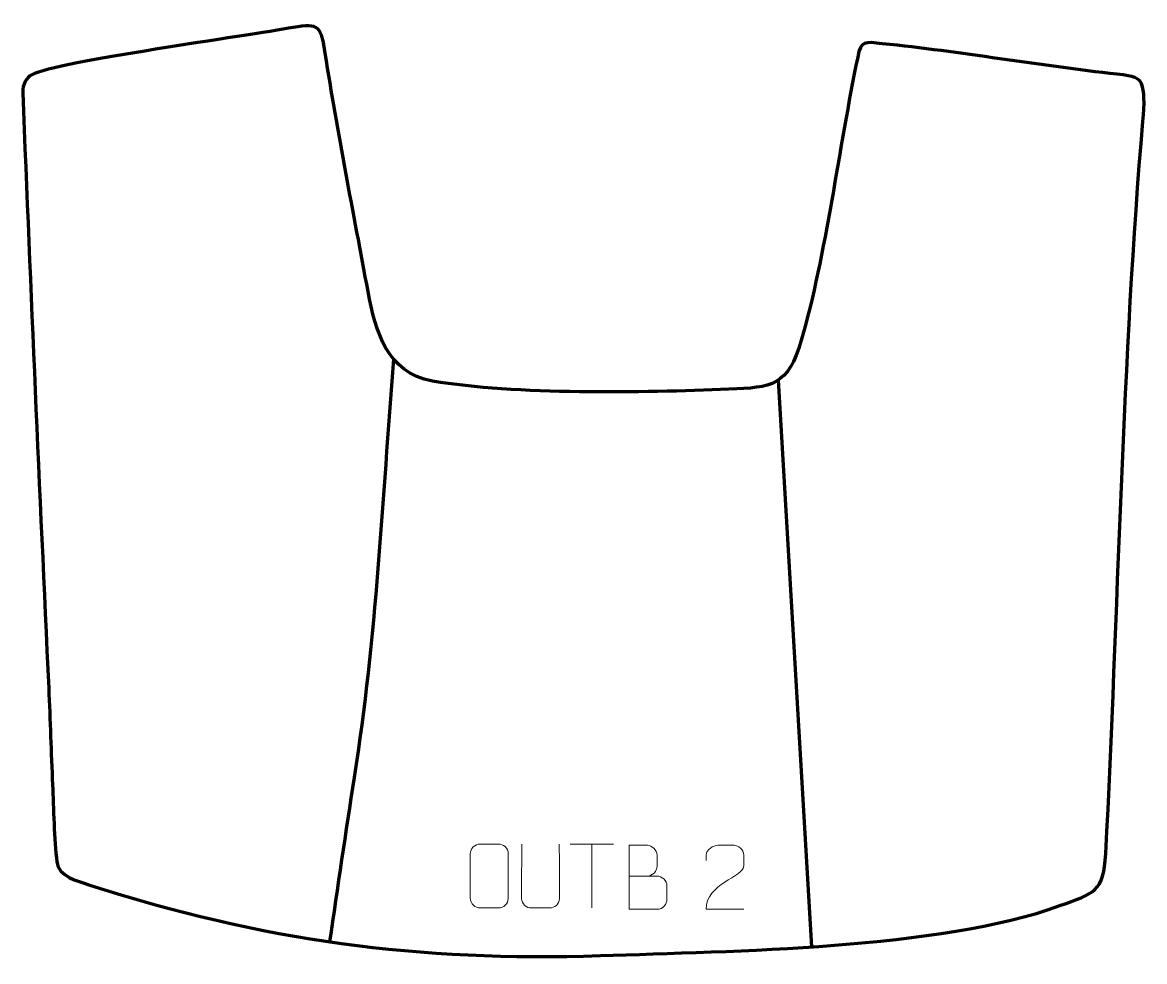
# Model space of a CAD drawing. Header units: millimetres. Extents: x -443 to -5, y 271 to 637.
import ezdxf

# ---------------------------------------------------------------- set-up
doc = ezdxf.new("R2010")
doc.units = ezdxf.units.MM
doc.header["$MEASUREMENT"] = 0
doc.layers.add('layer 1', color=7, linetype='Continuous', plot=False)
doc.layers.add('layer 2', color=7, linetype='Continuous')
doc.layers.add('layer 3', color=7, linetype='Continuous')

msp = doc.modelspace()

# ---------------------------------------------------------------- linework, layer by layer
at = {"layer": 'layer 1', "color": 250, "lineweight": 9}
for points, knots in [([(-264.6712, 316.7748), (-262.3455, 316.7748), (-260.0194, 316.7748), (-257.6933, 316.7748), (-257.6933, 316.7748), (-255.7467, 316.8104), (-253.7553, 315.3188), (-253.7286, 312.8812), (-253.7286, 312.8812), (-253.729, 307.1343), (-253.729, 301.387), (-253.7286, 295.6393), (-253.7286, 295.6393), (-253.8684, 293.3159), (-255.5456, 291.8363), (-257.6933, 291.8255), (-257.6933, 291.8255), (-260.0252, 291.8259), (-262.3571, 291.8259), (-264.6886, 291.8255), (-264.6886, 291.8255), (-266.6136, 291.7201), (-268.5857, 293.6046), (-268.5745, 295.6219), (-268.5745, 295.6219), (-268.5742, 301.392), (-268.5742, 307.1617), (-268.5745, 312.931), (-268.5745, 312.931), (-268.5703, 315.0691), (-266.8236, 316.7883), (-264.6712, 316.7748)], [0, 0, 0, 0, 0.11111111, 0.11111111, 0.11111111, 0.11111111, 0.22222222, 0.22222222, 0.22222222, 0.22222222, 0.33333333, 0.33333333, 0.33333333, 0.33333333, 0.44444444, 0.44444444, 0.44444444, 0.44444444, 0.55555556, 0.55555556, 0.55555556, 0.55555556, 0.66666667, 0.66666667, 0.66666667, 0.66666667, 0.77777778, 0.77777778, 0.77777778, 0.77777778, 1, 1, 1, 1]), ([(-233.8244, 316.7793), (-233.8248, 311.2398), (-233.729, 301.038), (-233.7286, 295.4976), (-233.7286, 295.4976), (-233.8684, 293.2581), (-235.5456, 291.8319), (-237.6933, 291.8214), (-237.6933, 291.8214), (-240.0252, 291.8218), (-242.3571, 291.8218), (-244.6886, 291.8214), (-244.6886, 291.8214), (-246.6136, 291.7199), (-248.5857, 293.5364), (-248.5745, 295.4809), (-248.5745, 295.4809), (-248.5742, 301.0428), (-248.4788, 311.2182), (-248.4792, 316.7793)], [0, 0, 0, 0, 0.16666667, 0.16666667, 0.16666667, 0.16666667, 0.33333333, 0.33333333, 0.33333333, 0.33333333, 0.5, 0.5, 0.5, 0.5, 0.66666667, 0.66666667, 0.66666667, 0.66666667, 1, 1, 1, 1]), ([(-206.5841, 304.298), (-202.9455, 304.2984), (-199.3584, 304.2984), (-195.719, 304.298), (-195.719, 304.298), (-193.7436, 304.2807), (-191.82, 302.5446), (-191.82, 300.495), (-191.82, 300.495), (-191.8204, 299.3664), (-191.8204, 296.317), (-191.82, 295.1881), (-191.82, 295.1881), (-191.8024, 293.3302), (-193.3445, 291.3163), (-195.666, 291.3332), (-195.666, 291.3332), (-199.3058, 291.3336), (-202.9452, 291.3336), (-206.5841, 291.3332), (-206.5841, 291.3332), (-206.5841, 299.6515), (-206.5841, 307.9693), (-206.5841, 316.2868), (-206.5841, 316.2868), (-204.2104, 316.2868), (-201.8363, 316.2868), (-199.4621, 316.2868), (-199.4621, 316.2868), (-197.7813, 316.3044), (-195.6845, 314.3939), (-195.6668, 312.4315), (-195.6668, 312.4315), (-195.6672, 310.3654), (-195.6672, 310.2194), (-195.6668, 308.1529), (-195.6668, 308.1529), (-195.6495, 306.0868), (-197.504, 304.2807), (-199.514, 304.298)], [0, 0, 0, 0, 0.09090909, 0.09090909, 0.09090909, 0.09090909, 0.18181818, 0.18181818, 0.18181818, 0.18181818, 0.27272727, 0.27272727, 0.27272727, 0.27272727, 0.36363636, 0.36363636, 0.36363636, 0.36363636, 0.45454545, 0.45454545, 0.45454545, 0.45454545, 0.54545455, 0.54545455, 0.54545455, 0.54545455, 0.63636364, 0.63636364, 0.63636364, 0.63636364, 0.72727273, 0.72727273, 0.72727273, 0.72727273, 0.81818182, 0.81818182, 0.81818182, 0.81818182, 1, 1, 1, 1]), ([(-161.8305, 291.3229), (-166.7449, 291.3232), (-171.6593, 291.3232), (-176.5734, 291.3229), (-176.5734, 291.3229), (-176.5734, 301.2552), (-161.9224, 303.8964), (-161.8305, 308.2067), (-161.8305, 308.2067), (-161.8308, 309.6308), (-161.8308, 311.0545), (-161.8305, 312.4778), (-161.8305, 312.4778), (-161.8474, 314.5549), (-163.9702, 316.2797), (-165.6412, 316.297), (-165.6412, 316.297), (-167.7144, 316.2966), (-169.7873, 316.2966), (-171.8597, 316.297), (-171.8597, 316.297), (-173.6818, 316.3135), (-176.5065, 314.5214), (-176.5734, 312.4278), (-176.5734, 312.4278), (-176.5734, 312.4278), (-176.5734, 310.373), (-176.5734, 310.373)], [0, 0, 0, 0, 0.125, 0.125, 0.125, 0.125, 0.25, 0.25, 0.25, 0.25, 0.375, 0.375, 0.375, 0.375, 0.5, 0.5, 0.5, 0.5, 0.625, 0.625, 0.625, 0.625, 0.75, 0.75, 0.75, 0.75, 1, 1, 1, 1])]:
    msp.add_open_spline(points, degree=3, knots=knots, dxfattribs=at)
for points in [[(-229.6452, 316.7516), (-229.6452, 316.7516), (-212.658, 316.7516), (-212.658, 316.7516)], [(-221.1514, 291.8216), (-221.1514, 291.8216), (-221.1514, 316.7751), (-221.1514, 316.7751)]]:
    msp.add_open_spline(points, degree=3, dxfattribs=at)
at = {"layer": 'layer 2', "color": 142, "lineweight": 158}
msp.add_open_spline([(-298.5017, 505.9014), (-302.9772, 450.8441), (-305.2189, 397.5144), (-313.8925, 342.7326), (-313.8925, 342.7326), (-317.2703, 321.3985), (-320.3357, 299.9537), (-323.5158, 278.5838)], degree=3, knots=[0, 0, 0, 0, 0.33333333, 0.33333333, 0.33333333, 0.33333333, 1, 1, 1, 1], dxfattribs=at)
msp.add_open_spline([(-148.3547, 497.7664), (-148.3547, 497.7664), (-135.4402, 276.6507), (-135.4402, 276.6507)], degree=3, dxfattribs=at)
at = {"layer": 'layer 3', "color": 242, "lineweight": 158}
msp.add_open_spline([(-337.7216, 635.2969), (-327.2551, 637.264), (-326.7758, 635.3852), (-325.1872, 625.2219), (-325.1872, 625.2219), (-320.31, 594.4351), (-314.2055, 563.0238), (-308.4416, 532.334), (-308.4416, 532.334), (-305.4114, 516.5327), (-301.2782, 500.745), (-283.3259, 497.3217), (-283.3259, 497.3217), (-250.7002, 491.9615), (-201.6274, 492.7587), (-167.6402, 494.1562), (-167.6402, 494.1562), (-150.7522, 494.8506), (-144.5699, 495.4211), (-139.3693, 513.3688), (-139.3693, 513.3688), (-129.7827, 546.4547), (-124.6215, 588.9695), (-117.3805, 623.7812), (-117.3805, 623.7812), (-116.0321, 630.2637), (-114.7022, 629.697), (-107.668, 628.9754), (-107.668, 628.9754), (-77.3038, 625.8603), (-46.6726, 620.4282), (-16.1091, 617.0624), (-16.1091, 617.0624), (-9.2147, 616.3032), (-7.6249, 615.6021), (-6.6005, 613.2786), (-6.6005, 613.2786), (-5.4219, 610.6057), (-5.4189, 605.9134), (-6.0493, 598.6453), (-6.0493, 598.6453), (-13.9543, 507.5173), (-15.7203, 404.9764), (-20.5508, 313.0241), (-20.5508, 313.0241), (-21.3374, 298.0502), (-25.1997, 297.5199), (-38.426, 292.7438), (-38.426, 292.7438), (-85.6402, 275.6943), (-166.1958, 275.1103), (-217.7151, 273.23), (-217.7151, 273.23), (-288.8456, 270.93), (-349.6625, 278.9868), (-417.4666, 300.9008), (-417.4666, 300.9008), (-422.0397, 302.3788), (-429.1796, 304.0889), (-429.9015, 309.766), (-429.9015, 309.766), (-431.0144, 318.5171), (-431.2056, 330.8482), (-431.5997, 339.847), (-431.5997, 339.847), (-432.1513, 352.4393), (-432.5401, 365.044), (-433.1013, 377.629), (-433.1013, 377.629), (-436.6986, 455.031), (-440.2088, 532.4355), (-443.2178, 609.863), (-443.2178, 609.863), (-443.3447, 613.1671), (-441.7604, 615.7879), (-439.7066, 616.855), (-439.7066, 616.855), (-429.7956, 622.0049), (-354.9432, 632.0602), (-337.7216, 635.2969)], degree=3, knots=[0, 0, 0, 0, 0.04761905, 0.04761905, 0.04761905, 0.04761905, 0.0952381, 0.0952381, 0.0952381, 0.0952381, 0.14285714, 0.14285714, 0.14285714, 0.14285714, 0.19047619, 0.19047619, 0.19047619, 0.19047619, 0.23809524, 0.23809524, 0.23809524, 0.23809524, 0.28571429, 0.28571429, 0.28571429, 0.28571429, 0.33333333, 0.33333333, 0.33333333, 0.33333333, 0.38095238, 0.38095238, 0.38095238, 0.38095238, 0.42857143, 0.42857143, 0.42857143, 0.42857143, 0.47619048, 0.47619048, 0.47619048, 0.47619048, 0.52380952, 0.52380952, 0.52380952, 0.52380952, 0.57142857, 0.57142857, 0.57142857, 0.57142857, 0.61904762, 0.61904762, 0.61904762, 0.61904762, 0.66666667, 0.66666667, 0.66666667, 0.66666667, 0.71428571, 0.71428571, 0.71428571, 0.71428571, 0.76190476, 0.76190476, 0.76190476, 0.76190476, 0.80952381, 0.80952381, 0.80952381, 0.80952381, 0.85714286, 0.85714286, 0.85714286, 0.85714286, 0.9047619, 0.9047619, 0.9047619, 0.9047619, 1, 1, 1, 1], dxfattribs=at)

doc.saveas('drawing.dxf')
